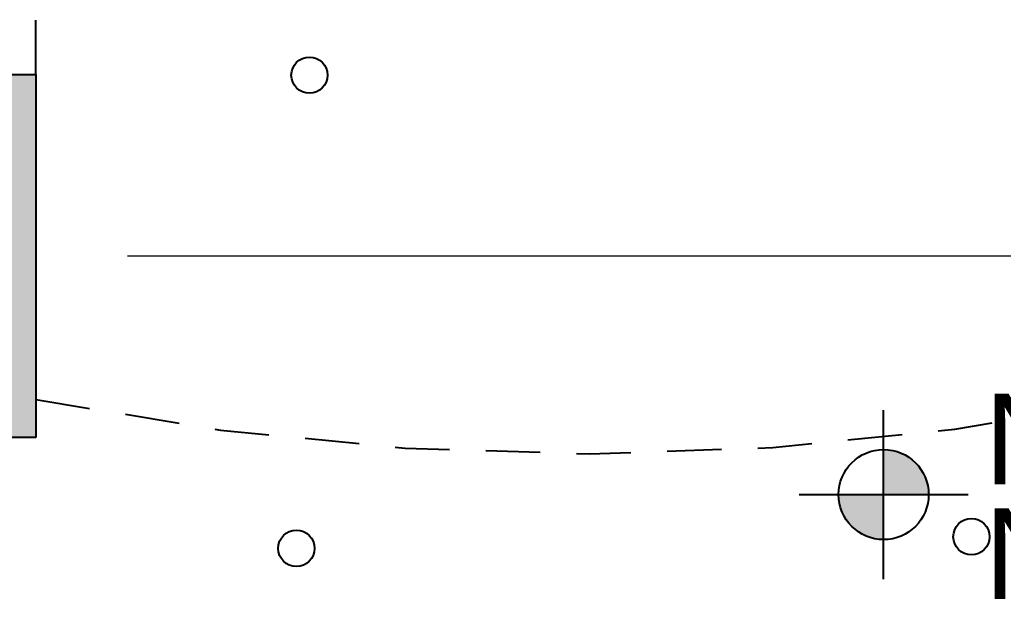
# Model space of a CAD drawing. Header units: metres. Extents: x -22 to 564, y 0 to 143.
# Drawn here: x 223.739 to 226.451, y 48.026 to 49.626 of the extents above; entities that cross this region are included whole.
import ezdxf

# ---------------------------------------------------------------- set-up
doc = ezdxf.new("R2010")
doc.units = ezdxf.units.M
doc.linetypes.add('EJES630', pattern=[6.3, 5.5, -0.4, 0, -0.4])
doc.linetypes.add('XREF 2N NEURO-ONCOLOGIA$0$HIDDE150', pattern=[0.24, 0.15, -0.09])
doc.layers.add('EJES', color=11, linetype='EJES630', lineweight=0)
for name, color, linetype in [('NIVELES', 9, 'Continuous'), ('XREF 2N NEURO-ONCOLOGIA$0$-CG-M-WALL', 7, 'Continuous'), ('XREF 2N NEURO-ONCOLOGIA$0$COLUMNAS', 6, 'Continuous'), ('XREF 2N NEURO-ONCOLOGIA$0$LAMPARAS 1', 112, 'Continuous'), ('XREF 2N NEURO-ONCOLOGIA$0$PROYECCIÓN', 252, 'XREF 2N NEURO-ONCOLOGIA$0$HIDDE150')]:
    doc.layers.add(name, color=color, linetype=linetype)
doc.styles.add('NIVELES', font='arial.ttf', dxfattribs={"height": 0.25})

# ---------------------------------------------------------------- blocks, each defined once
blk = doc.blocks.new('XREF 2N NEURO-ONCOLOGIA$0$C-1')
at = {"layer": 'XREF 2N NEURO-ONCOLOGIA$0$-CG-M-WALL', "true_color": 0x636466}
h = blk.add_hatch(color=251, dxfattribs=at)
h.dxf.hatch_style = 1
h.paths.add_polyline_path([(-0.5, -0.5), (-0.5, 0.5), (0.5, 0.5), (0.5, -0.5)])
blk.add_lwpolyline([(-0.5, -0.5), (-0.5, 0.5), (0.5, 0.5), (0.5, -0.5)], close=True)
blk = doc.blocks.new('XREF 2N NEURO-ONCOLOGIA')
at = {"layer": 'XREF 2N NEURO-ONCOLOGIA$0$LAMPARAS 1'}
for centre in [(14.7184, 22.5395, 0), (16.0223, 22.5034, 0), (14.7505, 20.6782, 0)]:
    blk.add_circle(centre, 0.05, dxfattribs=at)
at = {"layer": 'XREF 2N NEURO-ONCOLOGIA$0$PROYECCIÓN'}
blk.add_line((16.0239, 23.2576, 0), (20.3239, 23.2576), dxfattribs=at)
at = {"layer": 'XREF 2N NEURO-ONCOLOGIA$0$PROYECCIÓN', "elevation": 0}
blk.add_lwpolyline([(15.1287, 23.2576, 0.269286), (17.6239, 15.9376, 0.256404)], format="xyb", dxfattribs=at)
at = {"layer": 'XREF 2N NEURO-ONCOLOGIA$0$COLUMNAS'}
blk.add_blockref('XREF 2N NEURO-ONCOLOGIA$0$C-1', (15.5239, 23.7576), dxfattribs=at)
blk = doc.blocks.new('NPT')
h = blk.add_hatch(color=256)
h.paths.add_polyline_path([(0, 0.1241), (0, 0), (0.1241, 0, 0.414214)])
h.paths.add_polyline_path([(0, 0), (-0.1241, 0, 0.414214), (0, -0.1241)])
for p, q in [((0, -0.2327), (0, 0.2327)), ((-0.2327, 0), (0.2327, 0))]:
    blk.add_line(p, q)
blk.add_circle((0, 0), 0.1241)
at = {"style": 'NIVELES'}
for p in [(0.2779, 0.028), (0.2779, -0.2879)]:
    blk.add_attdef('NIVEL', p, '', height=0.25, dxfattribs=at)

msp = doc.modelspace()

# ---------------------------------------------------------------- block references
at = {"rotation": 90}
msp.add_blockref('XREF 2N NEURO-ONCOLOGIA', (247.0412, 33.4511), dxfattribs=at)

# ---------------------------------------------------------------- next in the draw order: linework, layer by layer
at = {"layer": 'EJES'}
msp.add_line((192.036, 48.9751), (248.8132, 48.9751), dxfattribs=at)

# ---------------------------------------------------------------- next in the draw order: block references
at = {"layer": 'NIVELES'}
ref = msp.add_blockref('NPT', (226.1209, 48.3177), dxfattribs=at)
ref.add_attrib('NIVEL', 'N.P.T.=21.15', (226.3988, 48.3457), dxfattribs={"layer": '0', "height": 0.25, "style": 'NIVELES'})
ref.add_attrib('NIVEL', 'N.PL.=2.90/N.P.T.', (226.3988, 48.0298), dxfattribs={"layer": '0', "height": 0.25, "style": 'NIVELES'})

doc.saveas('drawing.dxf')
